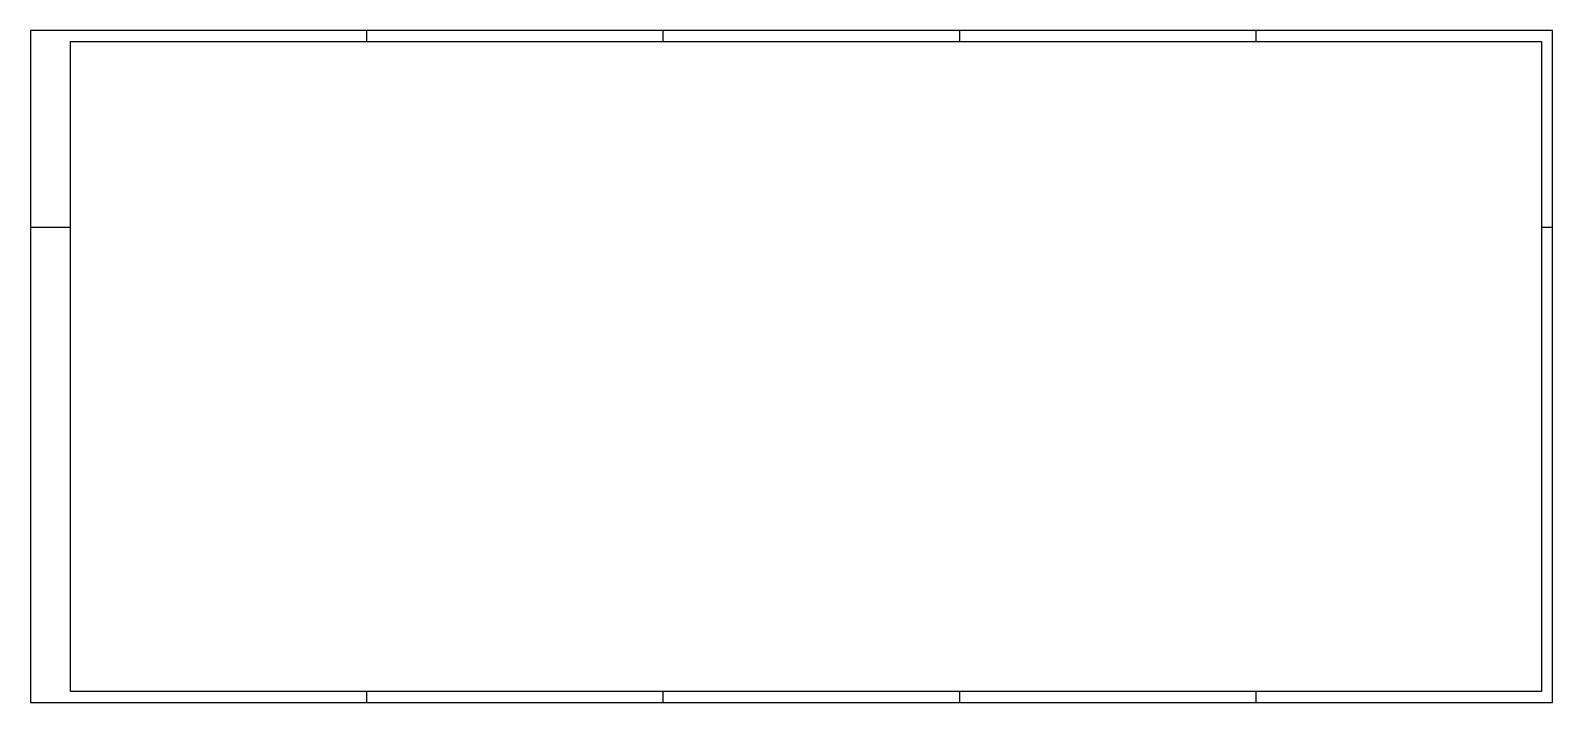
# Model space of a CAD drawing. Header units: millimetres. Extents: x 205.8 to 300.8, y -1489 to -1447.
import ezdxf

# ---------------------------------------------------------------- set-up
doc = ezdxf.new("R2010")
doc.units = ezdxf.units.MM
doc.header["$LTSCALE"] = 10
doc.layers.add('FOLHA', color=7, linetype='Continuous')

msp = doc.modelspace()

# ---------------------------------------------------------------- linework, layer by layer
at = {"layer": 'FOLHA'}
for p, q in [((205.778, -1447.009), (205.778, -1489.009)), ((300.778, -1447.009), (205.778, -1447.009)), ((226.778, -1447.709), (226.778, -1447.009)), ((245.278, -1447.709), (245.278, -1447.009)), ((263.778, -1447.709), (263.778, -1447.009)), ((282.278, -1447.709), (282.278, -1447.009)), ((300.778, -1489.009), (300.778, -1447.009)), ((205.778, -1459.309), (208.278, -1459.309)), ((300.078, -1459.309), (300.778, -1459.309)), ((226.778, -1489.009), (226.778, -1488.309)), ((245.278, -1489.009), (245.278, -1488.309)), ((263.778, -1489.009), (263.778, -1488.309)), ((282.278, -1489.009), (282.278, -1488.309)), ((205.778, -1489.009), (300.778, -1489.009))]:
    msp.add_line(p, q, dxfattribs=at)
at = {"layer": 'FOLHA', "color": 6}
for p, q in [((208.278, -1488.309), (208.278, -1447.709)), ((208.278, -1447.709), (300.078, -1447.709)), ((300.078, -1447.709), (300.078, -1488.309)), ((300.078, -1488.309), (208.278, -1488.309))]:
    msp.add_line(p, q, dxfattribs=at)

doc.saveas('drawing.dxf')
